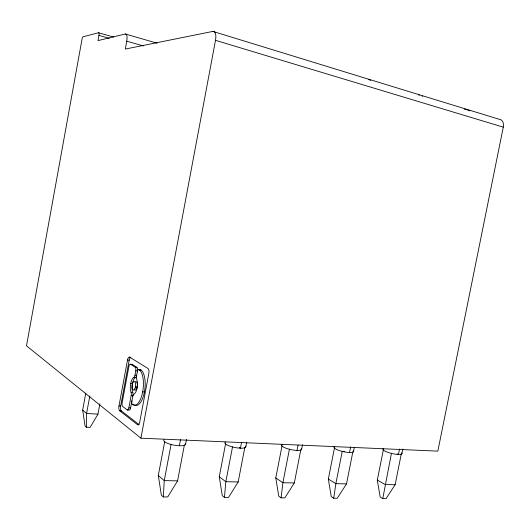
<?xml version="1.0" encoding="UTF-8"?>
<svg xmlns="http://www.w3.org/2000/svg" width="530" height="530" viewBox="0 0 530 530"><rect width="100%" height="100%" fill="white"/><g stroke="black" fill="none" stroke-linecap="round" stroke-linejoin="round"><path stroke-width="0.79" d="M99.859 403.82L97.951 414.129L90.113 427.392L86.37 427.207L86.589 413.486L89.828 395.917M184.413 444.856L177.583 480.856L167.712 496.968L163.313 496.928L164.247 480.617L171.104 444.319M244.847 447.313L238.182 481.936L228.51 497.432L224.442 497.398L225.84 481.717L232.544 446.81M300.848 449.586L294.329 482.936L284.862 497.862L281.085 497.836L282.887 482.731L289.433 449.122M352.881 451.699L346.514 483.87L337.239 498.266L333.728 498.24L335.861 483.678L342.261 451.268M401.349 453.667L395.128 484.738L386.045 498.637L382.766 498.611L391.451 453.269M125.285 33.999A8.049 2.683 -76.5 0 1 126.749 41.181L125.305 49.065L212.868 31.402L498.988 119.217A8.222 5.631 -68 0 1 503.288 127.147L437.833 451.136L140.92 438.177L26.5 345.825L82.177 38.365A1.418 0.417 -77.1 0 1 82.879 36.868L98.487 32.741A2.975 0.914 -76.9 0 1 98.951 35.377L98.004 40.605L125.285 33.999L157.105 43.195M86.37 427.207L85.072 426.034L82.667 410.094L85.807 393.055M119.661 410.776L121.357 410.876L139.231 424.749L137.475 424.656L119.661 410.776A3.922 1.524 -85 0 1 118.972 405.953L127.518 360.036A3.902 1.544 -83.8 0 1 129.645 357.154L130.771 357.26M121.357 410.876A3.915 1.53 -85 0 1 120.661 406.059L129.201 360.188A3.895 1.55 -83.8 0 1 130.638 357.3M127.233 409.922A2.994 1.186 -85 0 0 128.856 407.875L131.195 395.347A2.988 1.192 -84.7 0 0 131.062 392.319A8.665 3.478 -84.5 0 1 130.678 383.614A8.665 3.478 -84.5 0 1 133.851 377.347A2.981 1.192 -84.2 0 0 134.964 375.167L135.779 370.781A2.981 1.199 -84.1 0 0 135.21 367.191L130.526 364.223A2.942 1.166 -84 0 0 128.922 366.376L122.132 402.813A2.955 1.159 -84.9 0 0 122.662 406.437L127.233 409.922L128.949 410.028A2.988 1.186 -85 0 0 130.579 407.981L132.911 395.466A2.988 1.192 -84.7 0 0 132.778 392.438A8.659 3.491 -84.5 0 1 132.381 383.746A8.659 3.491 -84.5 0 1 135.567 377.486A2.975 1.199 -84.2 0 0 136.674 375.306L134.964 375.167M130.526 364.223L132.222 364.375L136.919 367.336A2.975 1.199 -84.1 0 1 137.495 370.927L136.515 376.187A3.014 1.219 -84.3 0 0 136.66 379.208A8.665 3.478 -84.5 0 1 137.078 388A8.665 3.478 -84.5 0 1 133.845 394.287A3.021 1.212 -84.8 0 0 132.732 396.447M140.92 438.177L215.505 40.326A10.057 4.127 -74.8 0 0 212.868 31.402M185.626 444.08L186.507 439.403M163.313 496.928L161.358 495.159L158.304 475.483L164.75 441.324M179.345 445.763L180.492 439.701M224.442 497.398L222.275 495.689L219.268 476.761L225.561 443.935M241.501 442.636L240.435 448.201L239.288 447.439M245.787 446.969L246.695 442.252M281.085 497.836L278.747 496.186L275.792 477.941L282.079 445.584M296.999 450.46L298.046 445.101M301.63 449.255L302.517 444.703M333.728 498.24L331.25 496.643L328.335 479.047L334.642 447.048M349.535 452.554L350.661 446.876M382.766 498.611L380.176 497.074L377.314 480.074L383.475 449.162M399.547 449.023L398.447 454.508L397.096 453.812M401.892 453.806L402.853 449.049M353.43 451.838L354.345 447.366M177.583 480.856L164.247 480.617L158.304 475.483M238.182 481.936L225.84 481.717L219.268 476.761M294.329 482.936L282.887 482.731L275.792 477.941M346.514 483.87L335.861 483.678L328.335 479.047M395.128 484.738L385.197 484.559L377.314 480.074M343.023 451.302L344.546 451.361M97.951 414.129L86.589 413.486L82.667 410.094M128.856 407.875L130.579 407.981M131.917 400.839A3.021 1.212 -84.9 0 0 132.48 404.542L134.209 404.655M118.972 405.953L120.661 406.059M131.195 395.347L132.911 395.466M142.683 391.842L144.432 391.968M131.062 392.319L132.778 392.438M135.455 386.893L137.184 387.019M130.678 383.614L132.381 383.746M133.851 377.347L135.567 377.486M137.336 371.782A3.008 1.219 -84.2 0 1 139.006 369.595L140.821 369.801A18.126 7.34 -84.6 0 1 144.577 391.167A18.126 7.34 -84.6 0 1 134.911 405.092M139.006 369.595L140.821 369.801M135.779 370.781L137.495 370.927M135.21 367.191L136.919 367.336M127.518 360.036L129.201 360.188M98.951 35.377L109.293 38.312M98.487 32.741L113.619 37.054M126.749 41.181L143.438 45.938M215.505 40.326L503.288 127.147M129.645 357.154L147.989 368.469A4.094 1.696 -84.3 0 1 148.824 373.418L139.748 421.893A4.121 1.669 -85.5 0 1 137.475 424.656M464.287 109.1A9.957 1.577 8.8 0 1 469.944 110.929M401.462 452.825A9.792 2.127 13.5 0 1 392.385 453.62A9.792 2.127 13.5 0 1 383.356 448.685M353.212 450.838A10.037 2.305 12.9 0 1 343.215 451.639A10.037 2.305 12.9 0 1 334.609 446.565M301.424 448.698A10.328 2.498 12.2 0 1 290.374 449.506A10.328 2.498 12.2 0 1 282.331 444.279M418.64 94.983A10.209 1.709 9.3 0 1 419.442 95.201M422.019 96.069A10.209 1.709 9.3 0 1 422.523 96.301M368.562 79.599A10.514 1.855 9.8 0 1 370.742 80.295M245.523 446.101A10.673 2.703 11.3 0 1 234.737 447.479A10.673 2.703 11.3 0 1 225.475 442.073M139.648 370.265A3.008 1.226 -84.2 0 1 140.728 369.748M131.301 364.719A2.942 1.173 -84 0 1 132.222 364.375M135.342 381.839A4.326 1.742 -84.5 0 1 137.25 386.595A4.326 1.742 -84.5 0 1 134.256 389.391M139.099 369.655A18.146 7.321 -84.6 0 1 142.689 391.829A18.146 7.321 -84.6 0 1 132.566 404.609M185.255 443.299A11.097 2.915 10.2 0 1 174.635 445.253A11.097 2.915 10.2 0 1 164.161 439.748M135.11 388.205A4.333 1.742 -84.5 0 0 134.322 381.487A4.333 1.742 -84.5 0 0 132.136 387.688A4.333 1.742 -84.5 0 0 135.11 388.205"/></g></svg>
